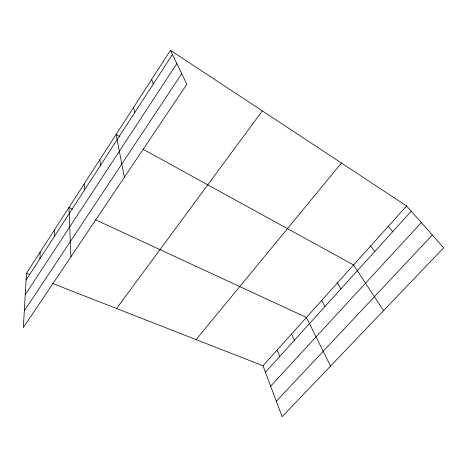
<?xml version="1.0" encoding="UTF-8"?>
<svg xmlns="http://www.w3.org/2000/svg" width="467" height="467" viewBox="0 0 467 467"><rect width="100%" height="100%" fill="white"/><g stroke="black" fill="none" stroke-linecap="round" stroke-linejoin="round"><path stroke-width="0.7" d="M39.969 258.636L40.162 252.069M26.473 273.265L23.35 327.577L186.847 84.311L170.443 50.308L26.473 273.265L29.795 274.561M26.088 280.037L172.451 54.47M25.241 294.73L176.847 63.576M24.313 310.864L181.727 73.698M116.569 308.5L262.326 110.872M196.111 339.614L341.447 163.036M262.991 365.772L406.576 205.97L443.65 247.796L282.121 416.692L262.991 365.772L52.386 283.399M265.425 372.246L411.24 211.23M270.656 386.18L421.322 222.607M276.324 401.276L432.325 235.018M72.887 209.28L68.964 207.465L70.902 256.827M95.747 219.869L306.41 317.455L330.537 366.07M119.885 136.504L116.12 134.432L124.356 177.291M143.095 149.265L353.56 264.976L383.535 310.654M170.443 50.308L406.576 205.97M388.363 226.238L392.718 231.679M370.699 245.899L374.762 251.509M337.396 282.961L340.928 288.875M321.687 300.45L324.974 306.486M291.542 333.993L294.385 340.268M277.077 350.098L279.71 356.473M151.629 79.448L153.281 84.013M133.533 107.468L134.852 112.413M99.839 159.65L100.574 165.236M84.13 183.98L84.609 189.841M54.318 230.143L54.335 236.5"/></g></svg>
